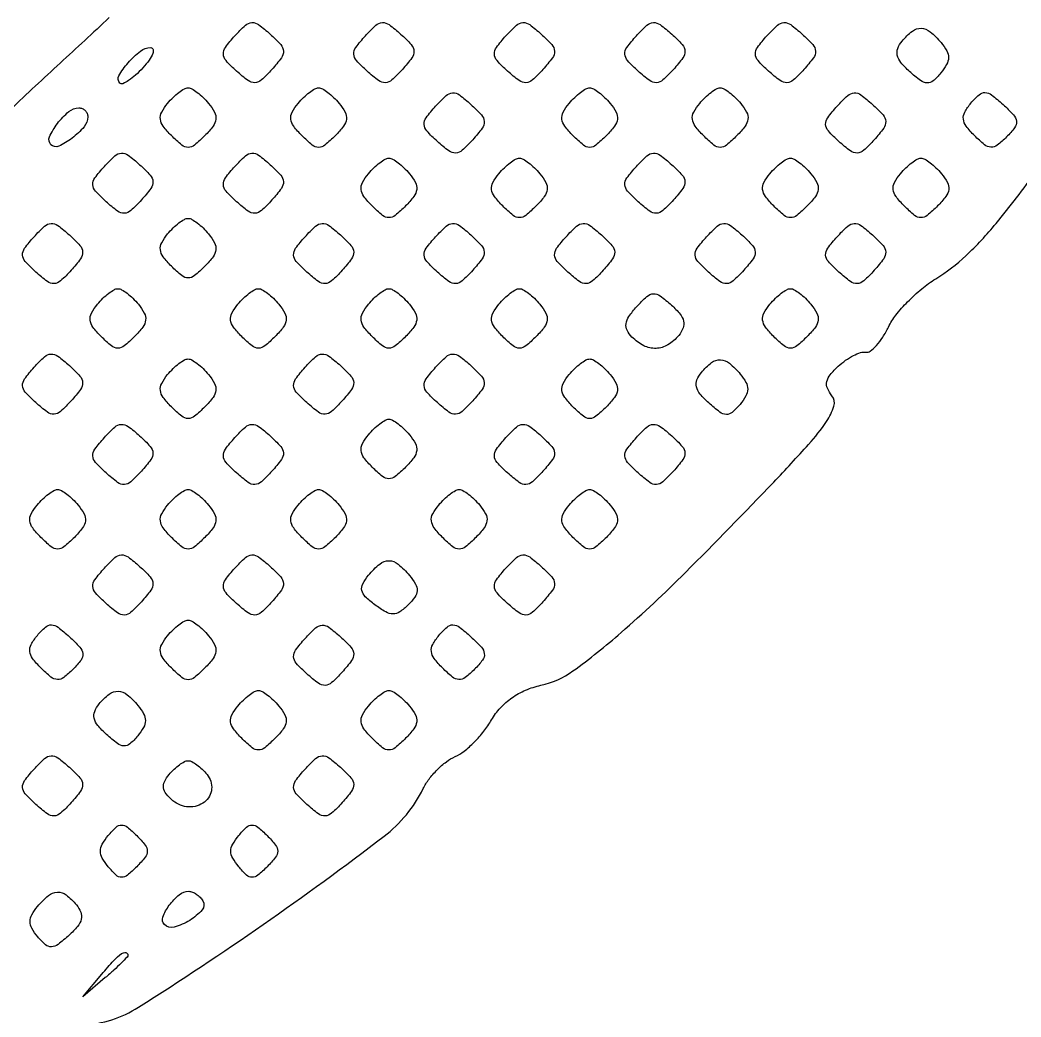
# Model space of a CAD drawing. Extents: x 0 to 1066, y 0 to 761.
# Drawn here: x 289.44 to 297.87, y 527.86 to 536.26 of the extents above; entities that cross this region are included whole.
import ezdxf

# ---------------------------------------------------------------- set-up
doc = ezdxf.new("R2010")
doc.units = 0
doc.header["$MEASUREMENT"] = 0

msp = doc.modelspace()

# ---------------------------------------------------------------- linework, layer by layer
for points in [[(183.390323, 95.266879, 0.000001), (192.989143, 95.254457, 0.000118)], [(290.189616, 536.278763, -0.003742), (289.77615, 535.894995, 0.004691), (289.358682, 535.506034, 0.006766)], [(289.968442, 527.790975, 0.125659), (290.436393, 527.942884, 0.010913), (291.488287, 528.640695, 0.011379), (292.505497, 529.382843, 0.115358), (292.835692, 529.784527, -0.047973), (292.884727, 529.863757, -0.03362), (292.953764, 529.942902, -0.034049), (293.030956, 530.010362, -0.058306), (293.104499, 530.053816, 0.062975), (293.180694, 530.099798, 0.029875), (293.266404, 530.176268, 0.029034), (293.347701, 530.268119, 0.036378), (293.41133, 530.362385, -0.056244), (293.486353, 530.464551, -0.053414), (293.583461, 530.549432, -0.052038), (293.698879, 530.613629, -0.048217), (293.828033, 530.65461, 0.104948), (294.09806, 530.775206, 0.02208), (294.504457, 531.099373, 0.016919), (295.045478, 531.604701, 0.005913), (295.78979, 532.366427, 0.007186), (296.084077, 532.683822, 0.03507), (296.23482, 532.876793, 0.072118), (296.297226, 533.006295, 0.254755), (296.280042, 533.093836, -0.075131), (296.242571, 533.15596, -0.15189), (296.237414, 533.212299, -0.119214), (296.26555, 533.27092, -0.037625), (296.332949, 533.34183, -0.030891), (296.395645, 533.39189, -0.034542), (296.461814, 533.431823, -0.036941), (296.522123, 533.457326, -0.127044), (296.56416, 533.460421, 0.20779), (296.603573, 533.469671, 0.048422), (296.655049, 533.516394, 0.042024), (296.70862, 533.586425, 0.030525), (296.75637, 533.6722, -0.055691), (296.818711, 533.772032, -0.026821), (296.918662, 533.885282, -0.026202), (297.036746, 533.993466, -0.033939), (297.15614, 534.078959, 0.050254), (297.409134, 534.272887, 0.031658), (297.663962, 534.544741, 0.017246), (298.001533, 534.983943, 0.003266)]]:
    msp.add_lwpolyline(points, format="xyb")
for points in [[(409.06215, 749.15415), (40.8618, 749.132981), (40.8618, 380.65769), (40.8618, 12.1824), (501.2973, 12.1824), (961.7328, 12.1824), (961.7328, 380.646631), (961.7328, 749.110861), (961.41555, 749.1633, 0.040886), (961.153339, 749.184871, 0.000002), (934.190609, 749.194398, 0.000089), (904.448031, 749.199508, 0.000054), (869.1804, 749.195529, -0.000029), (813.61687, 749.186499, -0.000004), (696.10453, 749.175037, -0.000004), (556.774728, 749.163736, -0.000004)], [(291.560853, 535.841983, -0.02398), (291.472174, 535.752969, -0.174102), (291.417327, 535.73013, -0.174102), (291.36048, 535.747398, -0.02398), (291.263383, 535.827147, -0.02398), (291.174369, 535.915826, -0.174102), (291.15153, 535.970673, -0.174102), (291.168798, 536.02752, -0.02398), (291.248547, 536.124617, -0.02398), (291.337226, 536.213631, -0.174102), (291.392073, 536.23647, -0.174102), (291.44892, 536.219202, -0.02398), (291.546017, 536.139453, -0.02398), (291.635031, 536.050774, -0.174102), (291.65787, 535.995927, -0.174102), (291.640602, 535.93908, -0.02398)], [(292.660653, 535.841983, -0.02398), (292.571974, 535.752969, -0.174102), (292.517127, 535.73013, -0.174102), (292.46028, 535.747398, -0.02398), (292.363183, 535.827147, -0.02398), (292.274169, 535.915826, -0.174102), (292.25133, 535.970673, -0.174102), (292.268598, 536.02752, -0.02398), (292.348347, 536.124617, -0.02398), (292.437026, 536.213631, -0.174102), (292.491873, 536.23647, -0.174102), (292.54872, 536.219202, -0.02398), (292.645817, 536.139453, -0.02398), (292.734831, 536.050774, -0.174102), (292.75767, 535.995927, -0.174102), (292.740402, 535.93908, -0.02398)], [(293.845053, 535.841983, -0.02398), (293.756374, 535.752969, -0.174102), (293.701527, 535.73013, -0.174102), (293.64468, 535.747398, -0.02398), (293.547583, 535.827147, -0.02398), (293.458569, 535.915826, -0.174102), (293.43573, 535.970673, -0.174102), (293.452998, 536.02752, -0.02398), (293.532747, 536.124617, -0.02398), (293.621426, 536.213631, -0.174102), (293.676273, 536.23647, -0.174102), (293.73312, 536.219202, -0.02398), (293.830217, 536.139453, -0.02398), (293.919231, 536.050774, -0.174102), (293.94207, 535.995927, -0.174102), (293.924802, 535.93908, -0.02398)], [(294.944853, 535.841983, -0.02398), (294.856174, 535.752969, -0.174102), (294.801327, 535.73013, -0.174102), (294.74448, 535.747398, -0.02398), (294.647383, 535.827147, -0.02398), (294.558369, 535.915826, -0.174102), (294.53553, 535.970673, -0.174102), (294.552798, 536.02752, -0.02398), (294.632547, 536.124617, -0.02398), (294.721226, 536.213631, -0.174102), (294.776073, 536.23647, -0.174102), (294.83292, 536.219202, -0.02398), (294.930017, 536.139453, -0.02398), (295.019031, 536.050774, -0.174102), (295.04187, 535.995927, -0.174102), (295.024602, 535.93908, -0.02398)], [(296.044653, 535.841983, -0.02398), (295.955974, 535.752969, -0.174102), (295.901127, 535.73013, -0.174102), (295.84428, 535.747398, -0.02398), (295.747183, 535.827147, -0.02398), (295.658169, 535.915826, -0.174102), (295.63533, 535.970673, -0.174102), (295.652598, 536.02752, -0.02398), (295.732347, 536.124617, -0.02398), (295.821026, 536.213631, -0.174102), (295.875873, 536.23647, -0.174102), (295.93272, 536.219202, -0.02398), (296.029817, 536.139453, -0.02398), (296.118831, 536.050774, -0.174102), (296.14167, 535.995927, -0.174102), (296.124402, 535.93908, -0.02398)], [(297.1998, 536.0679, -0.046053), (297.247874, 535.997734, -0.129609), (297.262522, 535.940572, -0.127883), (297.247164, 535.883142, -0.044287), (297.198029, 535.811966, -0.040725), (297.132467, 535.74491, -0.193329), (297.082732, 535.72769, -0.150666), (297.027252, 535.747797, -0.022196), (296.934169, 535.824807, -0.034922), (296.862106, 535.899809, -0.114881), (296.831413, 535.960707, -0.153634), (296.835264, 536.018261, -0.080432), (296.872058, 536.080742, -0.054416), (296.958272, 536.164232, -0.176753), (297.032856, 536.188184, -0.165099), (297.108708, 536.159076, -0.046137)], [(290.473631, 535.855881, -0.023774), (290.411815, 535.793781, -0.038623), (290.353178, 535.747995, -0.046095), (290.304811, 535.721972, -0.305748), (290.279263, 535.726937, -0.337629), (290.270945, 535.788555, -0.050145), (290.348332, 535.897586, -0.048942), (290.452623, 535.995826, -0.16593), (290.539871, 536.0256, -0.349393), (290.558977, 536.010392, -0.150719), (290.556446, 535.975745, -0.064121), (290.526589, 535.921116, -0.026836)], [(291.027524, 535.556054, -0.049584), (291.07767, 535.481745, -0.154071), (291.088881, 535.423075, -0.133994), (291.064855, 535.363496, -0.03393), (290.995583, 535.284125, -0.024449), (290.907957, 535.204675, -0.173619), (290.8548, 535.185643, -0.173619), (290.801643, 535.204675, -0.024449), (290.714017, 535.284125, -0.03393), (290.644745, 535.363496, -0.133994), (290.620719, 535.423075, -0.154071), (290.63193, 535.481745, -0.049584), (290.682076, 535.556054, -0.026473), (290.728436, 535.606253, -0.030708), (290.777711, 535.648676, -0.032126), (290.8231, 535.678751, -0.13098), (290.8548, 535.6872, -0.13098), (290.8865, 535.678751, -0.032126), (290.931889, 535.648676, -0.030708), (290.981164, 535.606253, -0.026473)], [(292.127324, 535.556054, -0.049584), (292.17747, 535.481745, -0.154071), (292.188681, 535.423075, -0.133994), (292.164655, 535.363496, -0.03393), (292.095383, 535.284125, -0.024449), (292.007757, 535.204675, -0.173619), (291.9546, 535.185643, -0.173619), (291.901443, 535.204675, -0.024449), (291.813817, 535.284125, -0.03393), (291.744545, 535.363496, -0.133994), (291.720519, 535.423075, -0.154071), (291.73173, 535.481745, -0.049584), (291.781876, 535.556054, -0.026473), (291.828236, 535.606253, -0.030708), (291.877511, 535.648676, -0.032126), (291.9229, 535.678751, -0.13098), (291.9546, 535.6872, -0.13098), (291.9863, 535.678751, -0.032126), (292.031689, 535.648676, -0.030708), (292.080964, 535.606253, -0.026473)], [(294.411524, 535.556054, -0.049584), (294.46167, 535.481745, -0.154071), (294.472881, 535.423075, -0.133994), (294.448855, 535.363496, -0.03393), (294.379583, 535.284125, -0.024449), (294.291957, 535.204675, -0.173619), (294.2388, 535.185643, -0.173619), (294.185643, 535.204675, -0.024449), (294.098017, 535.284125, -0.03393), (294.028745, 535.363496, -0.133994), (294.004719, 535.423075, -0.154071), (294.01593, 535.481745, -0.049584), (294.066076, 535.556054, -0.026473), (294.112436, 535.606253, -0.030708), (294.161711, 535.648676, -0.032126), (294.2071, 535.678751, -0.13098), (294.2388, 535.6872, -0.13098), (294.2705, 535.678751, -0.032126), (294.315889, 535.648676, -0.030708), (294.365164, 535.606253, -0.026473)], [(295.511324, 535.556054, -0.049584), (295.56147, 535.481745, -0.154071), (295.572681, 535.423075, -0.133994), (295.548655, 535.363496, -0.03393), (295.479383, 535.284125, -0.024449), (295.391757, 535.204675, -0.173619), (295.3386, 535.185643, -0.173619), (295.285443, 535.204675, -0.024449), (295.197817, 535.284125, -0.03393), (295.128545, 535.363496, -0.133994), (295.104519, 535.423075, -0.154071), (295.11573, 535.481745, -0.049584), (295.165876, 535.556054, -0.026473), (295.212236, 535.606253, -0.030708), (295.261511, 535.648676, -0.032126), (295.3069, 535.678751, -0.13098), (295.3386, 535.6872, -0.13098), (295.3703, 535.678751, -0.032126), (295.415689, 535.648676, -0.030708), (295.464964, 535.606253, -0.026473)], [(293.252853, 535.249783, -0.02398), (293.164174, 535.160769, -0.174102), (293.109327, 535.13793, -0.174102), (293.05248, 535.155198, -0.02398), (292.955383, 535.234947, -0.02398), (292.866369, 535.323626, -0.174102), (292.84353, 535.378473, -0.174102), (292.860798, 535.43532, -0.02398), (292.940547, 535.532417, -0.02398), (293.029226, 535.621431, -0.174102), (293.084073, 535.64427, -0.174102), (293.14092, 535.627002, -0.02398), (293.238017, 535.547253, -0.02398), (293.327031, 535.458574, -0.174102), (293.34987, 535.403727, -0.174102), (293.332602, 535.34688, -0.02398)], [(296.636853, 535.249783, -0.02398), (296.548174, 535.160769, -0.174102), (296.493327, 535.13793, -0.174102), (296.43648, 535.155198, -0.02398), (296.339383, 535.234947, -0.02398), (296.250369, 535.323626, -0.174102), (296.22753, 535.378473, -0.174102), (296.244798, 535.43532, -0.02398), (296.324547, 535.532417, -0.02398), (296.413226, 535.621431, -0.174102), (296.468073, 535.64427, -0.174102), (296.52492, 535.627002, -0.02398), (296.622017, 535.547253, -0.02398), (296.711031, 535.458574, -0.174102), (296.73387, 535.403727, -0.174102), (296.716602, 535.34688, -0.02398)], [(297.752333, 535.272876, -0.032765), (297.674126, 535.204298, -0.175772), (297.620963, 535.18748, -0.16096), (297.566661, 535.207967, -0.026367), (297.482017, 535.284125, -0.033507), (297.412117, 535.36408, -0.136279), (297.388346, 535.423502, -0.154683), (297.400099, 535.4823, -0.04716), (297.451848, 535.558188, -0.03721), (297.520278, 535.629169, -0.195145), (297.570304, 535.647082, -0.153765), (297.625898, 535.626994, -0.020926), (297.722164, 535.546939, -0.023561), (297.809733, 535.459845, -0.159165), (297.834641, 535.404858, -0.189926), (297.820007, 535.351093, -0.036086)], [(290.0088, 535.443759, -0.17682), (289.97751, 535.358045, -0.055171), (289.876742, 535.262169, -0.057489), (289.76458, 535.19563, -0.310978), (289.6986, 535.2078, -0.310978), (289.68643, 535.27378, -0.057489), (289.752969, 535.385942, -0.055171), (289.848845, 535.48671, -0.17682), (289.934559, 535.518, -0.099038), (289.962892, 535.512332, -0.097945), (289.986992, 535.496192, -0.097945), (290.003132, 535.472092, -0.099038)], [(290.461053, 534.742183, -0.02398), (290.372374, 534.653169, -0.174102), (290.317527, 534.63033, -0.174102), (290.26068, 534.647598, -0.02398), (290.163583, 534.727347, -0.02398), (290.074569, 534.816026, -0.174102), (290.05173, 534.870873, -0.174102), (290.068998, 534.92772, -0.02398), (290.148747, 535.024817, -0.02398), (290.237426, 535.113831, -0.174102), (290.292273, 535.13667, -0.174102), (290.34912, 535.119402, -0.02398), (290.446217, 535.039653, -0.02398), (290.535231, 534.950974, -0.174102), (290.55807, 534.896127, -0.174102), (290.540802, 534.83928, -0.02398)], [(291.560853, 534.742183, -0.02398), (291.472174, 534.653169, -0.174102), (291.417327, 534.63033, -0.174102), (291.36048, 534.647598, -0.02398), (291.263383, 534.727347, -0.02398), (291.174369, 534.816026, -0.174102), (291.15153, 534.870873, -0.174102), (291.168798, 534.92772, -0.02398), (291.248547, 535.024817, -0.02398), (291.337226, 535.113831, -0.174102), (291.392073, 535.13667, -0.174102), (291.44892, 535.119402, -0.02398), (291.546017, 535.039653, -0.02398), (291.635031, 534.950974, -0.174102), (291.65787, 534.896127, -0.174102), (291.640602, 534.83928, -0.02398)], [(292.719524, 534.963854, -0.049584), (292.76967, 534.889545, -0.154071), (292.780881, 534.830875, -0.133994), (292.756855, 534.771296, -0.03393), (292.687583, 534.691925, -0.024449), (292.599957, 534.612475, -0.173619), (292.5468, 534.593443, -0.173619), (292.493643, 534.612475, -0.024449), (292.406017, 534.691925, -0.03393), (292.336745, 534.771296, -0.133994), (292.312719, 534.830875, -0.154071), (292.32393, 534.889545, -0.049584), (292.374076, 534.963854, -0.026473), (292.420436, 535.014053, -0.030708), (292.469711, 535.056476, -0.032126), (292.5151, 535.086551, -0.13098), (292.5468, 535.095, -0.13098), (292.5785, 535.086551, -0.032126), (292.623889, 535.056476, -0.030708), (292.673164, 535.014053, -0.026473)], [(293.819324, 534.963854, -0.049584), (293.86947, 534.889545, -0.154071), (293.880681, 534.830875, -0.133994), (293.856655, 534.771296, -0.03393), (293.787383, 534.691925, -0.024449), (293.699757, 534.612475, -0.173619), (293.6466, 534.593443, -0.173619), (293.593443, 534.612475, -0.024449), (293.505817, 534.691925, -0.03393), (293.436545, 534.771296, -0.133994), (293.412519, 534.830875, -0.154071), (293.42373, 534.889545, -0.049584), (293.473876, 534.963854, -0.026473), (293.520236, 535.014053, -0.030708), (293.569511, 535.056476, -0.032126), (293.6149, 535.086551, -0.13098), (293.6466, 535.095, -0.13098), (293.6783, 535.086551, -0.032126), (293.723689, 535.056476, -0.030708), (293.772964, 535.014053, -0.026473)], [(294.944853, 534.742183, -0.02398), (294.856174, 534.653169, -0.174102), (294.801327, 534.63033, -0.174102), (294.74448, 534.647598, -0.02398), (294.647383, 534.727347, -0.02398), (294.558369, 534.816026, -0.174102), (294.53553, 534.870873, -0.174102), (294.552798, 534.92772, -0.02398), (294.632547, 535.024817, -0.02398), (294.721226, 535.113831, -0.174102), (294.776073, 535.13667, -0.174102), (294.83292, 535.119402, -0.02398), (294.930017, 535.039653, -0.02398), (295.019031, 534.950974, -0.174102), (295.04187, 534.896127, -0.174102), (295.024602, 534.83928, -0.02398)], [(296.103524, 534.963854, -0.049584), (296.15367, 534.889545, -0.154071), (296.164881, 534.830875, -0.133994), (296.140855, 534.771296, -0.03393), (296.071583, 534.691925, -0.024449), (295.983957, 534.612475, -0.173619), (295.9308, 534.593443, -0.173619), (295.877643, 534.612475, -0.024449), (295.790017, 534.691925, -0.03393), (295.720745, 534.771296, -0.133994), (295.696719, 534.830875, -0.154071), (295.70793, 534.889545, -0.049584), (295.758076, 534.963854, -0.026473), (295.804436, 535.014053, -0.030708), (295.853711, 535.056476, -0.032126), (295.8991, 535.086551, -0.13098), (295.9308, 535.095, -0.13098), (295.9625, 535.086551, -0.032126), (296.007889, 535.056476, -0.030708), (296.057164, 535.014053, -0.026473)], [(297.203324, 534.963854, -0.049584), (297.25347, 534.889545, -0.154071), (297.264681, 534.830875, -0.133994), (297.240655, 534.771296, -0.03393), (297.171383, 534.691925, -0.024449), (297.083757, 534.612475, -0.173619), (297.0306, 534.593443, -0.173619), (296.977443, 534.612475, -0.024449), (296.889817, 534.691925, -0.03393), (296.820545, 534.771296, -0.133994), (296.796519, 534.830875, -0.154071), (296.80773, 534.889545, -0.049584), (296.857876, 534.963854, -0.026473), (296.904236, 535.014053, -0.030708), (296.953511, 535.056476, -0.032126), (296.9989, 535.086551, -0.13098), (297.0306, 535.095, -0.13098), (297.0623, 535.086551, -0.032126), (297.107689, 535.056476, -0.030708), (297.156964, 535.014053, -0.026473)], [(291.027524, 534.456254, -0.049584), (291.07767, 534.381945, -0.154071), (291.088881, 534.323275, -0.133994), (291.064855, 534.263696, -0.03393), (290.995583, 534.184325, -0.024449), (290.907957, 534.104875, -0.173619), (290.8548, 534.085843, -0.173619), (290.801643, 534.104875, -0.024449), (290.714017, 534.184325, -0.03393), (290.644745, 534.263696, -0.133994), (290.620719, 534.323275, -0.154071), (290.63193, 534.381945, -0.049584), (290.682076, 534.456254, -0.026473), (290.728436, 534.506453, -0.030708), (290.777711, 534.548876, -0.032126), (290.8231, 534.578951, -0.13098), (290.8548, 534.5874, -0.13098), (290.8865, 534.578951, -0.032126), (290.931889, 534.548876, -0.030708), (290.981164, 534.506453, -0.026473)], [(289.868853, 534.149983, -0.02398), (289.780174, 534.060969, -0.174102), (289.725327, 534.03813, -0.174102), (289.66848, 534.055398, -0.02398), (289.571383, 534.135147, -0.02398), (289.482369, 534.223826, -0.174102), (289.45953, 534.278673, -0.174102), (289.476798, 534.33552, -0.02398), (289.556547, 534.432617, -0.02398), (289.645226, 534.521631, -0.174102), (289.700073, 534.54447, -0.174102), (289.75692, 534.527202, -0.02398), (289.854017, 534.447453, -0.02398), (289.943031, 534.358774, -0.174102), (289.96587, 534.303927, -0.174102), (289.948602, 534.24708, -0.02398)], [(292.153053, 534.149983, -0.02398), (292.064374, 534.060969, -0.174102), (292.009527, 534.03813, -0.174102), (291.95268, 534.055398, -0.02398), (291.855583, 534.135147, -0.02398), (291.766569, 534.223826, -0.174102), (291.74373, 534.278673, -0.174102), (291.760998, 534.33552, -0.02398), (291.840747, 534.432617, -0.02398), (291.929426, 534.521631, -0.174102), (291.984273, 534.54447, -0.174102), (292.04112, 534.527202, -0.02398), (292.138217, 534.447453, -0.02398), (292.227231, 534.358774, -0.174102), (292.25007, 534.303927, -0.174102), (292.232802, 534.24708, -0.02398)], [(293.252853, 534.149983, -0.02398), (293.164174, 534.060969, -0.174102), (293.109327, 534.03813, -0.174102), (293.05248, 534.055398, -0.02398), (292.955383, 534.135147, -0.02398), (292.866369, 534.223826, -0.174102), (292.84353, 534.278673, -0.174102), (292.860798, 534.33552, -0.02398), (292.940547, 534.432617, -0.02398), (293.029226, 534.521631, -0.174102), (293.084073, 534.54447, -0.174102), (293.14092, 534.527202, -0.02398), (293.238017, 534.447453, -0.02398), (293.327031, 534.358774, -0.174102), (293.34987, 534.303927, -0.174102), (293.332602, 534.24708, -0.02398)], [(294.352653, 534.149983, -0.02398), (294.263974, 534.060969, -0.174102), (294.209127, 534.03813, -0.174102), (294.15228, 534.055398, -0.02398), (294.055183, 534.135147, -0.02398), (293.966169, 534.223826, -0.174102), (293.94333, 534.278673, -0.174102), (293.960598, 534.33552, -0.02398), (294.040347, 534.432617, -0.02398), (294.129026, 534.521631, -0.174102), (294.183873, 534.54447, -0.174102), (294.24072, 534.527202, -0.02398), (294.337817, 534.447453, -0.02398), (294.426831, 534.358774, -0.174102), (294.44967, 534.303927, -0.174102), (294.432402, 534.24708, -0.02398)], [(295.537053, 534.149983, -0.02398), (295.448374, 534.060969, -0.174102), (295.393527, 534.03813, -0.174102), (295.33668, 534.055398, -0.02398), (295.239583, 534.135147, -0.02398), (295.150569, 534.223826, -0.174102), (295.12773, 534.278673, -0.174102), (295.144998, 534.33552, -0.02398), (295.224747, 534.432617, -0.02398), (295.313426, 534.521631, -0.174102), (295.368273, 534.54447, -0.174102), (295.42512, 534.527202, -0.02398), (295.522217, 534.447453, -0.02398), (295.611231, 534.358774, -0.174102), (295.63407, 534.303927, -0.174102), (295.616802, 534.24708, -0.02398)], [(296.636853, 534.149983, -0.02398), (296.548174, 534.060969, -0.174102), (296.493327, 534.03813, -0.174102), (296.43648, 534.055398, -0.02398), (296.339383, 534.135147, -0.02398), (296.250369, 534.223826, -0.174102), (296.22753, 534.278673, -0.174102), (296.244798, 534.33552, -0.02398), (296.324547, 534.432617, -0.02398), (296.413226, 534.521631, -0.174102), (296.468073, 534.54447, -0.174102), (296.52492, 534.527202, -0.02398), (296.622017, 534.447453, -0.02398), (296.711031, 534.358774, -0.174102), (296.73387, 534.303927, -0.174102), (296.716602, 534.24708, -0.02398)], [(290.435324, 533.864054, -0.049584), (290.48547, 533.789745, -0.154071), (290.496681, 533.731075, -0.133994), (290.472655, 533.671496, -0.03393), (290.403383, 533.592125, -0.024449), (290.315757, 533.512675, -0.173619), (290.2626, 533.493643, -0.173619), (290.209443, 533.512675, -0.024449), (290.121817, 533.592125, -0.03393), (290.052545, 533.671496, -0.133994), (290.028519, 533.731075, -0.154071), (290.03973, 533.789745, -0.049584), (290.089876, 533.864054, -0.026473), (290.136236, 533.914253, -0.030708), (290.185511, 533.956676, -0.032126), (290.2309, 533.986751, -0.13098), (290.2626, 533.9952, -0.13098), (290.2943, 533.986751, -0.032126), (290.339689, 533.956676, -0.030708), (290.388964, 533.914253, -0.026473)], [(291.619724, 533.864054, -0.049584), (291.66987, 533.789745, -0.154071), (291.681081, 533.731075, -0.133994), (291.657055, 533.671496, -0.03393), (291.587783, 533.592125, -0.024449), (291.500157, 533.512675, -0.173619), (291.447, 533.493643, -0.173619), (291.393843, 533.512675, -0.024449), (291.306217, 533.592125, -0.03393), (291.236945, 533.671496, -0.133994), (291.212919, 533.731075, -0.154071), (291.22413, 533.789745, -0.049584), (291.274276, 533.864054, -0.026473), (291.320636, 533.914253, -0.030708), (291.369911, 533.956676, -0.032126), (291.4153, 533.986751, -0.13098), (291.447, 533.9952, -0.13098), (291.4787, 533.986751, -0.032126), (291.524089, 533.956676, -0.030708), (291.573364, 533.914253, -0.026473)], [(292.719524, 533.864054, -0.049584), (292.76967, 533.789745, -0.154071), (292.780881, 533.731075, -0.133994), (292.756855, 533.671496, -0.03393), (292.687583, 533.592125, -0.024449), (292.599957, 533.512675, -0.173619), (292.5468, 533.493643, -0.173619), (292.493643, 533.512675, -0.024449), (292.406017, 533.592125, -0.03393), (292.336745, 533.671496, -0.133994), (292.312719, 533.731075, -0.154071), (292.32393, 533.789745, -0.049584), (292.374076, 533.864054, -0.026473), (292.420436, 533.914253, -0.030708), (292.469711, 533.956676, -0.032126), (292.5151, 533.986751, -0.13098), (292.5468, 533.9952, -0.13098), (292.5785, 533.986751, -0.032126), (292.623889, 533.956676, -0.030708), (292.673164, 533.914253, -0.026473)], [(293.819324, 533.864054, -0.049584), (293.86947, 533.789745, -0.154071), (293.880681, 533.731075, -0.133994), (293.856655, 533.671496, -0.03393), (293.787383, 533.592125, -0.024449), (293.699757, 533.512675, -0.173619), (293.6466, 533.493643, -0.173619), (293.593443, 533.512675, -0.024449), (293.505817, 533.592125, -0.03393), (293.436545, 533.671496, -0.133994), (293.412519, 533.731075, -0.154071), (293.42373, 533.789745, -0.049584), (293.473876, 533.864054, -0.026473), (293.520236, 533.914253, -0.030708), (293.569511, 533.956676, -0.032126), (293.6149, 533.986751, -0.13098), (293.6466, 533.9952, -0.13098), (293.6783, 533.986751, -0.032126), (293.723689, 533.956676, -0.030708), (293.772964, 533.914253, -0.026473)], [(296.103524, 533.864054, -0.049584), (296.15367, 533.789745, -0.154071), (296.164881, 533.731075, -0.133994), (296.140855, 533.671496, -0.03393), (296.071583, 533.592125, -0.024449), (295.983957, 533.512675, -0.173619), (295.9308, 533.493643, -0.173619), (295.877643, 533.512675, -0.024449), (295.790017, 533.592125, -0.03393), (295.720745, 533.671496, -0.133994), (295.696719, 533.731075, -0.154071), (295.70793, 533.789745, -0.049584), (295.758076, 533.864054, -0.026473), (295.804436, 533.914253, -0.030708), (295.853711, 533.956676, -0.032126), (295.8991, 533.986751, -0.13098), (295.9308, 533.9952, -0.13098), (295.9625, 533.986751, -0.032126), (296.007889, 533.956676, -0.030708), (296.057164, 533.914253, -0.026473)], [(294.989542, 533.601658, -0.082836), (294.897765, 533.522329, -0.128898), (294.798144, 533.492481, -0.126909), (294.695565, 533.515178, -0.078958), (294.595275, 533.587965, -0.07991), (294.554119, 533.644898, -0.15598), (294.545452, 533.699658, -0.113781), (294.570001, 533.761284, -0.032484), (294.634387, 533.84245, -0.024556), (294.721704, 533.929895, -0.174383), (294.776216, 533.952413, -0.173088), (294.832804, 533.935135, -0.024116), (294.929033, 533.856143, -0.035385), (295.000253, 533.781882, -0.115589), (295.030497, 533.721385, -0.153327), (295.026428, 533.664049, -0.079565)], [(289.868853, 533.050183, -0.02398), (289.780174, 532.961169, -0.174102), (289.725327, 532.93833, -0.174102), (289.66848, 532.955598, -0.02398), (289.571383, 533.035347, -0.02398), (289.482369, 533.124026, -0.174102), (289.45953, 533.178873, -0.174102), (289.476798, 533.23572, -0.02398), (289.556547, 533.332817, -0.02398), (289.645226, 533.421831, -0.174102), (289.700073, 533.44467, -0.174102), (289.75692, 533.427402, -0.02398), (289.854017, 533.347653, -0.02398), (289.943031, 533.258974, -0.174102), (289.96587, 533.204127, -0.174102), (289.948602, 533.14728, -0.02398)], [(291.027524, 533.271854, -0.049584), (291.07767, 533.197545, -0.154071), (291.088881, 533.138875, -0.133994), (291.064855, 533.079296, -0.03393), (290.995583, 532.999925, -0.024449), (290.907957, 532.920475, -0.173619), (290.8548, 532.901443, -0.173619), (290.801643, 532.920475, -0.024449), (290.714017, 532.999925, -0.03393), (290.644745, 533.079296, -0.133994), (290.620719, 533.138875, -0.154071), (290.63193, 533.197545, -0.049584), (290.682076, 533.271854, -0.026473), (290.728436, 533.322053, -0.030708), (290.777711, 533.364476, -0.032126), (290.8231, 533.394551, -0.13098), (290.8548, 533.403, -0.13098), (290.8865, 533.394551, -0.032126), (290.931889, 533.364476, -0.030708), (290.981164, 533.322053, -0.026473)], [(292.153053, 533.050183, -0.02398), (292.064374, 532.961169, -0.174102), (292.009527, 532.93833, -0.174102), (291.95268, 532.955598, -0.02398), (291.855583, 533.035347, -0.02398), (291.766569, 533.124026, -0.174102), (291.74373, 533.178873, -0.174102), (291.760998, 533.23572, -0.02398), (291.840747, 533.332817, -0.02398), (291.929426, 533.421831, -0.174102), (291.984273, 533.44467, -0.174102), (292.04112, 533.427402, -0.02398), (292.138217, 533.347653, -0.02398), (292.227231, 533.258974, -0.174102), (292.25007, 533.204127, -0.174102), (292.232802, 533.14728, -0.02398)], [(293.252853, 533.050183, -0.02398), (293.164174, 532.961169, -0.174102), (293.109327, 532.93833, -0.174102), (293.05248, 532.955598, -0.02398), (292.955383, 533.035347, -0.02398), (292.866369, 533.124026, -0.174102), (292.84353, 533.178873, -0.174102), (292.860798, 533.23572, -0.02398), (292.940547, 533.332817, -0.02398), (293.029226, 533.421831, -0.174102), (293.084073, 533.44467, -0.174102), (293.14092, 533.427402, -0.02398), (293.238017, 533.347653, -0.02398), (293.327031, 533.258974, -0.174102), (293.34987, 533.204127, -0.174102), (293.332602, 533.14728, -0.02398)], [(294.411524, 533.271854, -0.049584), (294.46167, 533.197545, -0.154071), (294.472881, 533.138875, -0.133994), (294.448855, 533.079296, -0.03393), (294.379583, 532.999925, -0.024449), (294.291957, 532.920475, -0.173619), (294.2388, 532.901443, -0.173619), (294.185643, 532.920475, -0.024449), (294.098017, 532.999925, -0.03393), (294.028745, 533.079296, -0.133994), (294.004719, 533.138875, -0.154071), (294.01593, 533.197545, -0.049584), (294.066076, 533.271854, -0.026473), (294.112436, 533.322053, -0.030708), (294.161711, 533.364476, -0.032126), (294.2071, 533.394551, -0.13098), (294.2388, 533.403, -0.13098), (294.2705, 533.394551, -0.032126), (294.315889, 533.364476, -0.030708), (294.365164, 533.322053, -0.026473)], [(295.5078, 533.2761, -0.046053), (295.555874, 533.205934, -0.129609), (295.570522, 533.148772, -0.127883), (295.555164, 533.091342, -0.044287), (295.506029, 533.020166, -0.040725), (295.440467, 532.95311, -0.193329), (295.390732, 532.93589, -0.150666), (295.335252, 532.955997, -0.022196), (295.242169, 533.033007, -0.034922), (295.170106, 533.108009, -0.114881), (295.139413, 533.168907, -0.153634), (295.143264, 533.226461, -0.080432), (295.180058, 533.288942, -0.054416), (295.266272, 533.372432, -0.176753), (295.340856, 533.396384, -0.165099), (295.416708, 533.367276, -0.046137)], [(292.719524, 532.764254, -0.049584), (292.76967, 532.689945, -0.154071), (292.780881, 532.631275, -0.133994), (292.756855, 532.571696, -0.03393), (292.687583, 532.492325, -0.024449), (292.599957, 532.412875, -0.173619), (292.5468, 532.393843, -0.173619), (292.493643, 532.412875, -0.024449), (292.406017, 532.492325, -0.03393), (292.336745, 532.571696, -0.133994), (292.312719, 532.631275, -0.154071), (292.32393, 532.689945, -0.049584), (292.374076, 532.764254, -0.026473), (292.420436, 532.814453, -0.030708), (292.469711, 532.856876, -0.032126), (292.5151, 532.886951, -0.13098), (292.5468, 532.8954, -0.13098), (292.5785, 532.886951, -0.032126), (292.623889, 532.856876, -0.030708), (292.673164, 532.814453, -0.026473)], [(290.461053, 532.457983, -0.02398), (290.372374, 532.368969, -0.174102), (290.317527, 532.34613, -0.174102), (290.26068, 532.363398, -0.02398), (290.163583, 532.443147, -0.02398), (290.074569, 532.531826, -0.174102), (290.05173, 532.586673, -0.174102), (290.068998, 532.64352, -0.02398), (290.148747, 532.740617, -0.02398), (290.237426, 532.829631, -0.174102), (290.292273, 532.85247, -0.174102), (290.34912, 532.835202, -0.02398), (290.446217, 532.755453, -0.02398), (290.535231, 532.666774, -0.174102), (290.55807, 532.611927, -0.174102), (290.540802, 532.55508, -0.02398)], [(291.560853, 532.457983, -0.02398), (291.472174, 532.368969, -0.174102), (291.417327, 532.34613, -0.174102), (291.36048, 532.363398, -0.02398), (291.263383, 532.443147, -0.02398), (291.174369, 532.531826, -0.174102), (291.15153, 532.586673, -0.174102), (291.168798, 532.64352, -0.02398), (291.248547, 532.740617, -0.02398), (291.337226, 532.829631, -0.174102), (291.392073, 532.85247, -0.174102), (291.44892, 532.835202, -0.02398), (291.546017, 532.755453, -0.02398), (291.635031, 532.666774, -0.174102), (291.65787, 532.611927, -0.174102), (291.640602, 532.55508, -0.02398)], [(293.845053, 532.457983, -0.02398), (293.756374, 532.368969, -0.174102), (293.701527, 532.34613, -0.174102), (293.64468, 532.363398, -0.02398), (293.547583, 532.443147, -0.02398), (293.458569, 532.531826, -0.174102), (293.43573, 532.586673, -0.174102), (293.452998, 532.64352, -0.02398), (293.532747, 532.740617, -0.02398), (293.621426, 532.829631, -0.174102), (293.676273, 532.85247, -0.174102), (293.73312, 532.835202, -0.02398), (293.830217, 532.755453, -0.02398), (293.919231, 532.666774, -0.174102), (293.94207, 532.611927, -0.174102), (293.924802, 532.55508, -0.02398)], [(294.944853, 532.457983, -0.02398), (294.856174, 532.368969, -0.174102), (294.801327, 532.34613, -0.174102), (294.74448, 532.363398, -0.02398), (294.647383, 532.443147, -0.02398), (294.558369, 532.531826, -0.174102), (294.53553, 532.586673, -0.174102), (294.552798, 532.64352, -0.02398), (294.632547, 532.740617, -0.02398), (294.721226, 532.829631, -0.174102), (294.776073, 532.85247, -0.174102), (294.83292, 532.835202, -0.02398), (294.930017, 532.755453, -0.02398), (295.019031, 532.666774, -0.174102), (295.04187, 532.611927, -0.174102), (295.024602, 532.55508, -0.02398)], [(289.927724, 532.172054, -0.049584), (289.97787, 532.097745, -0.154071), (289.989081, 532.039075, -0.133994), (289.965055, 531.979496, -0.03393), (289.895783, 531.900125, -0.024449), (289.808157, 531.820675, -0.173619), (289.755, 531.801643, -0.173619), (289.701843, 531.820675, -0.024449), (289.614217, 531.900125, -0.03393), (289.544945, 531.979496, -0.133994), (289.520919, 532.039075, -0.154071), (289.53213, 532.097745, -0.049584), (289.582276, 532.172054, -0.026473), (289.628636, 532.222253, -0.030708), (289.677911, 532.264676, -0.032126), (289.7233, 532.294751, -0.13098), (289.755, 532.3032, -0.13098), (289.7867, 532.294751, -0.032126), (289.832089, 532.264676, -0.030708), (289.881364, 532.222253, -0.026473)], [(291.027524, 532.172054, -0.049584), (291.07767, 532.097745, -0.154071), (291.088881, 532.039075, -0.133994), (291.064855, 531.979496, -0.03393), (290.995583, 531.900125, -0.024449), (290.907957, 531.820675, -0.173619), (290.8548, 531.801643, -0.173619), (290.801643, 531.820675, -0.024449), (290.714017, 531.900125, -0.03393), (290.644745, 531.979496, -0.133994), (290.620719, 532.039075, -0.154071), (290.63193, 532.097745, -0.049584), (290.682076, 532.172054, -0.026473), (290.728436, 532.222253, -0.030708), (290.777711, 532.264676, -0.032126), (290.8231, 532.294751, -0.13098), (290.8548, 532.3032, -0.13098), (290.8865, 532.294751, -0.032126), (290.931889, 532.264676, -0.030708), (290.981164, 532.222253, -0.026473)], [(292.127324, 532.172054, -0.049584), (292.17747, 532.097745, -0.154071), (292.188681, 532.039075, -0.133994), (292.164655, 531.979496, -0.03393), (292.095383, 531.900125, -0.024449), (292.007757, 531.820675, -0.173619), (291.9546, 531.801643, -0.173619), (291.901443, 531.820675, -0.024449), (291.813817, 531.900125, -0.03393), (291.744545, 531.979496, -0.133994), (291.720519, 532.039075, -0.154071), (291.73173, 532.097745, -0.049584), (291.781876, 532.172054, -0.026473), (291.828236, 532.222253, -0.030708), (291.877511, 532.264676, -0.032126), (291.9229, 532.294751, -0.13098), (291.9546, 532.3032, -0.13098), (291.9863, 532.294751, -0.032126), (292.031689, 532.264676, -0.030708), (292.080964, 532.222253, -0.026473)], [(293.311724, 532.172054, -0.049584), (293.36187, 532.097745, -0.154071), (293.373081, 532.039075, -0.133994), (293.349055, 531.979496, -0.03393), (293.279783, 531.900125, -0.024449), (293.192157, 531.820675, -0.173619), (293.139, 531.801643, -0.173619), (293.085843, 531.820675, -0.024449), (292.998217, 531.900125, -0.03393), (292.928945, 531.979496, -0.133994), (292.904919, 532.039075, -0.154071), (292.91613, 532.097745, -0.049584), (292.966276, 532.172054, -0.026473), (293.012636, 532.222253, -0.030708), (293.061911, 532.264676, -0.032126), (293.1073, 532.294751, -0.13098), (293.139, 532.3032, -0.13098), (293.1707, 532.294751, -0.032126), (293.216089, 532.264676, -0.030708), (293.265364, 532.222253, -0.026473)], [(294.411524, 532.172054, -0.049584), (294.46167, 532.097745, -0.154071), (294.472881, 532.039075, -0.133994), (294.448855, 531.979496, -0.03393), (294.379583, 531.900125, -0.024449), (294.291957, 531.820675, -0.173619), (294.2388, 531.801643, -0.173619), (294.185643, 531.820675, -0.024449), (294.098017, 531.900125, -0.03393), (294.028745, 531.979496, -0.133994), (294.004719, 532.039075, -0.154071), (294.01593, 532.097745, -0.049584), (294.066076, 532.172054, -0.026473), (294.112436, 532.222253, -0.030708), (294.161711, 532.264676, -0.032126), (294.2071, 532.294751, -0.13098), (294.2388, 532.3032, -0.13098), (294.2705, 532.294751, -0.032126), (294.315889, 532.264676, -0.030708), (294.365164, 532.222253, -0.026473)], [(290.461053, 531.358183, -0.02398), (290.372374, 531.269169, -0.174102), (290.317527, 531.24633, -0.174102), (290.26068, 531.263598, -0.02398), (290.163583, 531.343347, -0.02398), (290.074569, 531.432026, -0.174102), (290.05173, 531.486873, -0.174102), (290.068998, 531.54372, -0.02398), (290.148747, 531.640817, -0.02398), (290.237426, 531.729831, -0.174102), (290.292273, 531.75267, -0.174102), (290.34912, 531.735402, -0.02398), (290.446217, 531.655653, -0.02398), (290.535231, 531.566974, -0.174102), (290.55807, 531.512127, -0.174102), (290.540802, 531.45528, -0.02398)], [(291.560853, 531.358183, -0.02398), (291.472174, 531.269169, -0.174102), (291.417327, 531.24633, -0.174102), (291.36048, 531.263598, -0.02398), (291.263383, 531.343347, -0.02398), (291.174369, 531.432026, -0.174102), (291.15153, 531.486873, -0.174102), (291.168798, 531.54372, -0.02398), (291.248547, 531.640817, -0.02398), (291.337226, 531.729831, -0.174102), (291.392073, 531.75267, -0.174102), (291.44892, 531.735402, -0.02398), (291.546017, 531.655653, -0.02398), (291.635031, 531.566974, -0.174102), (291.65787, 531.512127, -0.174102), (291.640602, 531.45528, -0.02398)], [(292.719524, 531.579854, -0.041276), (292.770665, 531.506717, -0.14375), (292.784344, 531.451341, -0.145871), (292.765837, 531.397847, -0.042948), (292.708733, 531.331225, -0.045186), (292.638209, 531.273488, -0.151501), (292.581725, 531.256325, -0.129449), (292.520018, 531.272951, -0.029354), (292.428497, 531.332826, -0.032657), (292.34816, 531.40095, -0.149042), (292.318802, 531.453897, -0.177196), (292.326561, 531.508808, -0.050442), (292.375405, 531.581456, -0.046208), (292.469868, 531.67598, -0.1763), (292.54707, 531.703668, -0.174835), (292.624426, 531.675359, -0.0453)], [(293.845053, 531.358183, -0.02398), (293.756374, 531.269169, -0.174102), (293.701527, 531.24633, -0.174102), (293.64468, 531.263598, -0.02398), (293.547583, 531.343347, -0.02398), (293.458569, 531.432026, -0.174102), (293.43573, 531.486873, -0.174102), (293.452998, 531.54372, -0.02398), (293.532747, 531.640817, -0.02398), (293.621426, 531.729831, -0.174102), (293.676273, 531.75267, -0.174102), (293.73312, 531.735402, -0.02398), (293.830217, 531.655653, -0.02398), (293.919231, 531.566974, -0.174102), (293.94207, 531.512127, -0.174102), (293.924802, 531.45528, -0.02398)], [(291.027524, 531.072254, -0.049584), (291.07767, 530.997945, -0.154071), (291.088881, 530.939275, -0.133994), (291.064855, 530.879696, -0.03393), (290.995583, 530.800325, -0.024449), (290.907957, 530.720875, -0.173619), (290.8548, 530.701843, -0.173619), (290.801643, 530.720875, -0.024449), (290.714017, 530.800325, -0.03393), (290.644745, 530.879696, -0.133994), (290.620719, 530.939275, -0.154071), (290.63193, 530.997945, -0.049584), (290.682076, 531.072254, -0.026473), (290.728436, 531.122453, -0.030708), (290.777711, 531.164876, -0.032126), (290.8231, 531.194951, -0.13098), (290.8548, 531.2034, -0.13098), (290.8865, 531.194951, -0.032126), (290.931889, 531.164876, -0.030708), (290.981164, 531.122453, -0.026473)], [(289.884533, 530.789076, -0.032765), (289.806326, 530.720498, -0.175772), (289.753163, 530.70368, -0.16096), (289.698861, 530.724167, -0.026367), (289.614217, 530.800325, -0.033507), (289.544317, 530.88028, -0.136279), (289.520546, 530.939702, -0.154683), (289.532299, 530.9985, -0.04716), (289.584048, 531.074388, -0.03721), (289.652478, 531.145369, -0.195145), (289.702504, 531.163282, -0.153765), (289.758098, 531.143194, -0.020926), (289.854364, 531.063139, -0.023561), (289.941933, 530.976045, -0.159165), (289.966841, 530.921058, -0.189926), (289.952207, 530.867293, -0.036086)], [(292.153053, 530.765983, -0.02398), (292.064374, 530.676969, -0.174102), (292.009527, 530.65413, -0.174102), (291.95268, 530.671398, -0.02398), (291.855583, 530.751147, -0.02398), (291.766569, 530.839826, -0.174102), (291.74373, 530.894673, -0.174102), (291.760998, 530.95152, -0.02398), (291.840747, 531.048617, -0.02398), (291.929426, 531.137631, -0.174102), (291.984273, 531.16047, -0.174102), (292.04112, 531.143202, -0.02398), (292.138217, 531.063453, -0.02398), (292.227231, 530.974774, -0.174102), (292.25007, 530.919927, -0.174102), (292.232802, 530.86308, -0.02398)], [(293.268533, 530.789076, -0.032765), (293.190326, 530.720498, -0.175772), (293.137163, 530.70368, -0.16096), (293.082861, 530.724167, -0.026367), (292.998217, 530.800325, -0.033507), (292.928317, 530.88028, -0.136279), (292.904546, 530.939702, -0.154683), (292.916299, 530.9985, -0.04716), (292.968048, 531.074388, -0.03721), (293.036478, 531.145369, -0.195145), (293.086504, 531.163282, -0.153765), (293.142098, 531.143194, -0.020926), (293.238364, 531.063139, -0.023561), (293.325933, 530.976045, -0.159165), (293.350841, 530.921058, -0.189926), (293.336207, 530.867293, -0.036086)], [(290.4318, 530.4843, -0.046053), (290.479874, 530.414134, -0.129609), (290.494522, 530.356972, -0.127883), (290.479164, 530.299542, -0.044287), (290.430029, 530.228366, -0.040725), (290.364467, 530.16131, -0.193329), (290.314732, 530.14409, -0.150666), (290.259252, 530.164197, -0.022196), (290.166169, 530.241207, -0.034922), (290.094106, 530.316209, -0.114881), (290.063413, 530.377107, -0.153634), (290.067264, 530.434661, -0.080432), (290.104058, 530.497142, -0.054416), (290.190272, 530.580632, -0.176753), (290.264856, 530.604584, -0.165099), (290.340708, 530.575476, -0.046137)], [(291.619724, 530.480054, -0.049584), (291.66987, 530.405745, -0.154071), (291.681081, 530.347075, -0.133994), (291.657055, 530.287496, -0.03393), (291.587783, 530.208125, -0.024449), (291.500157, 530.128675, -0.173619), (291.447, 530.109643, -0.173619), (291.393843, 530.128675, -0.024449), (291.306217, 530.208125, -0.03393), (291.236945, 530.287496, -0.133994), (291.212919, 530.347075, -0.154071), (291.22413, 530.405745, -0.049584), (291.274276, 530.480054, -0.026473), (291.320636, 530.530253, -0.030708), (291.369911, 530.572676, -0.032126), (291.4153, 530.602751, -0.13098), (291.447, 530.6112, -0.13098), (291.4787, 530.602751, -0.032126), (291.524089, 530.572676, -0.030708), (291.573364, 530.530253, -0.026473)], [(292.719524, 530.480054, -0.049584), (292.76967, 530.405745, -0.154071), (292.780881, 530.347075, -0.133994), (292.756855, 530.287496, -0.03393), (292.687583, 530.208125, -0.024449), (292.599957, 530.128675, -0.173619), (292.5468, 530.109643, -0.173619), (292.493643, 530.128675, -0.024449), (292.406017, 530.208125, -0.03393), (292.336745, 530.287496, -0.133994), (292.312719, 530.347075, -0.154071), (292.32393, 530.405745, -0.049584), (292.374076, 530.480054, -0.026473), (292.420436, 530.530253, -0.030708), (292.469711, 530.572676, -0.032126), (292.5151, 530.602751, -0.13098), (292.5468, 530.6112, -0.13098), (292.5785, 530.602751, -0.032126), (292.623889, 530.572676, -0.030708), (292.673164, 530.530253, -0.026473)], [(289.868853, 529.666183, -0.02398), (289.780174, 529.577169, -0.174102), (289.725327, 529.55433, -0.174102), (289.66848, 529.571598, -0.02398), (289.571383, 529.651347, -0.02398), (289.482369, 529.740026, -0.174102), (289.45953, 529.794873, -0.174102), (289.476798, 529.85172, -0.02398), (289.556547, 529.948817, -0.02398), (289.645226, 530.037831, -0.174102), (289.700073, 530.06067, -0.174102), (289.75692, 530.043402, -0.02398), (289.854017, 529.963653, -0.02398), (289.943031, 529.874974, -0.174102), (289.96587, 529.820127, -0.174102), (289.948602, 529.76328, -0.02398)], [(291.014684, 529.903325, -0.198041), (291.052753, 529.780997, -0.209171), (290.992424, 529.671014, -0.178191), (290.860353, 529.62958, -0.162418), (290.726857, 529.681466, -0.046911), (290.669453, 529.738994, -0.137756), (290.64701, 529.789688, -0.150414), (290.655187, 529.841811, -0.059704), (290.694916, 529.903325, -0.029883), (290.736363, 529.947596, -0.033076), (290.781482, 529.98502, -0.035121), (290.823785, 530.011313, -0.122075), (290.8548, 530.019, -0.122075), (290.885815, 530.011313, -0.035121), (290.928118, 529.98502, -0.033076), (290.973237, 529.947596, -0.029883)], [(292.153053, 529.666183, -0.02398), (292.064374, 529.577169, -0.174102), (292.009527, 529.55433, -0.174102), (291.95268, 529.571598, -0.02398), (291.855583, 529.651347, -0.02398), (291.766569, 529.740026, -0.174102), (291.74373, 529.794873, -0.174102), (291.760998, 529.85172, -0.02398), (291.840747, 529.948817, -0.02398), (291.929426, 530.037831, -0.174102), (291.984273, 530.06067, -0.174102), (292.04112, 530.043402, -0.02398), (292.138217, 529.963653, -0.02398), (292.227231, 529.874974, -0.174102), (292.25007, 529.820127, -0.174102), (292.232802, 529.76328, -0.02398)], [(290.421511, 529.126454, -0.024987), (290.342425, 529.0549, -0.173065), (290.293962, 529.037608, -0.19048), (290.248113, 529.055733, -0.031304), (290.181524, 529.126454, -0.042384), (290.130449, 529.199842, -0.131573), (290.114982, 529.2576, -0.131573), (290.130449, 529.315358, -0.042384), (290.181524, 529.388746, -0.031304), (290.248113, 529.459467, -0.19048), (290.293962, 529.477592, -0.173065), (290.342425, 529.4603, -0.024987), (290.421511, 529.388746, -0.028585), (290.492308, 529.309356, -0.169365), (290.510357, 529.2576, -0.169365), (290.492308, 529.205844, -0.028585)], [(291.521311, 529.126454, -0.024987), (291.442225, 529.0549, -0.173065), (291.393762, 529.037608, -0.19048), (291.347913, 529.055733, -0.031304), (291.281324, 529.126454, -0.042384), (291.230249, 529.199842, -0.131573), (291.214782, 529.2576, -0.131573), (291.230249, 529.315358, -0.042384), (291.281324, 529.388746, -0.031304), (291.347913, 529.459467, -0.19048), (291.393762, 529.477592, -0.173065), (291.442225, 529.4603, -0.024987), (291.521311, 529.388746, -0.028585), (291.592108, 529.309356, -0.169365), (291.610157, 529.2576, -0.169365), (291.592108, 529.205844, -0.028585)], [(290.979077, 528.838845, -0.329259), (290.972801, 528.763024, -0.075203), (290.868312, 528.674669, -0.070494), (290.737647, 528.617715, -0.270227), (290.655157, 528.639443, -0.295097), (290.641708, 528.702084, -0.067601), (290.695912, 528.801917, -0.063297), (290.779995, 528.89059, -0.173083), (290.860166, 528.9192, -0.096246), (290.89031, 528.913343, -0.052667), (290.923661, 528.895596, -0.049756), (290.954944, 528.869582, -0.056081)], [(289.913542, 528.805142, -0.080432), (289.950336, 528.742661, -0.153634), (289.954187, 528.685107, -0.114881), (289.923494, 528.624209, -0.034922), (289.851431, 528.549207, -0.022196), (289.758348, 528.472197, -0.150666), (289.702868, 528.45209, -0.193329), (289.653133, 528.46931, -0.040725), (289.587571, 528.536366, -0.044287), (289.538436, 528.607542, -0.127883), (289.523078, 528.664972, -0.129609), (289.537726, 528.722134, -0.046053), (289.5858, 528.7923, -0.046137), (289.676892, 528.883476, -0.165099), (289.752744, 528.912584, -0.176753), (289.827328, 528.888632, -0.054416)], [(290.3472, 528.382412, -0.191119), (290.340264, 528.36493, -0.007508), (290.291285, 528.314457, -0.012381), (290.229789, 528.255933, -0.008332), (290.15685, 528.192062), (289.9665, 528.0309), (290.127662, 528.22125, -0.010402), (290.228675, 528.335645, -0.048385), (290.294226, 528.3943, -0.197337), (290.329387, 528.403038, -0.372044)]]:
    msp.add_lwpolyline(points, format="xyb", close=True)

doc.saveas('drawing.dxf')
